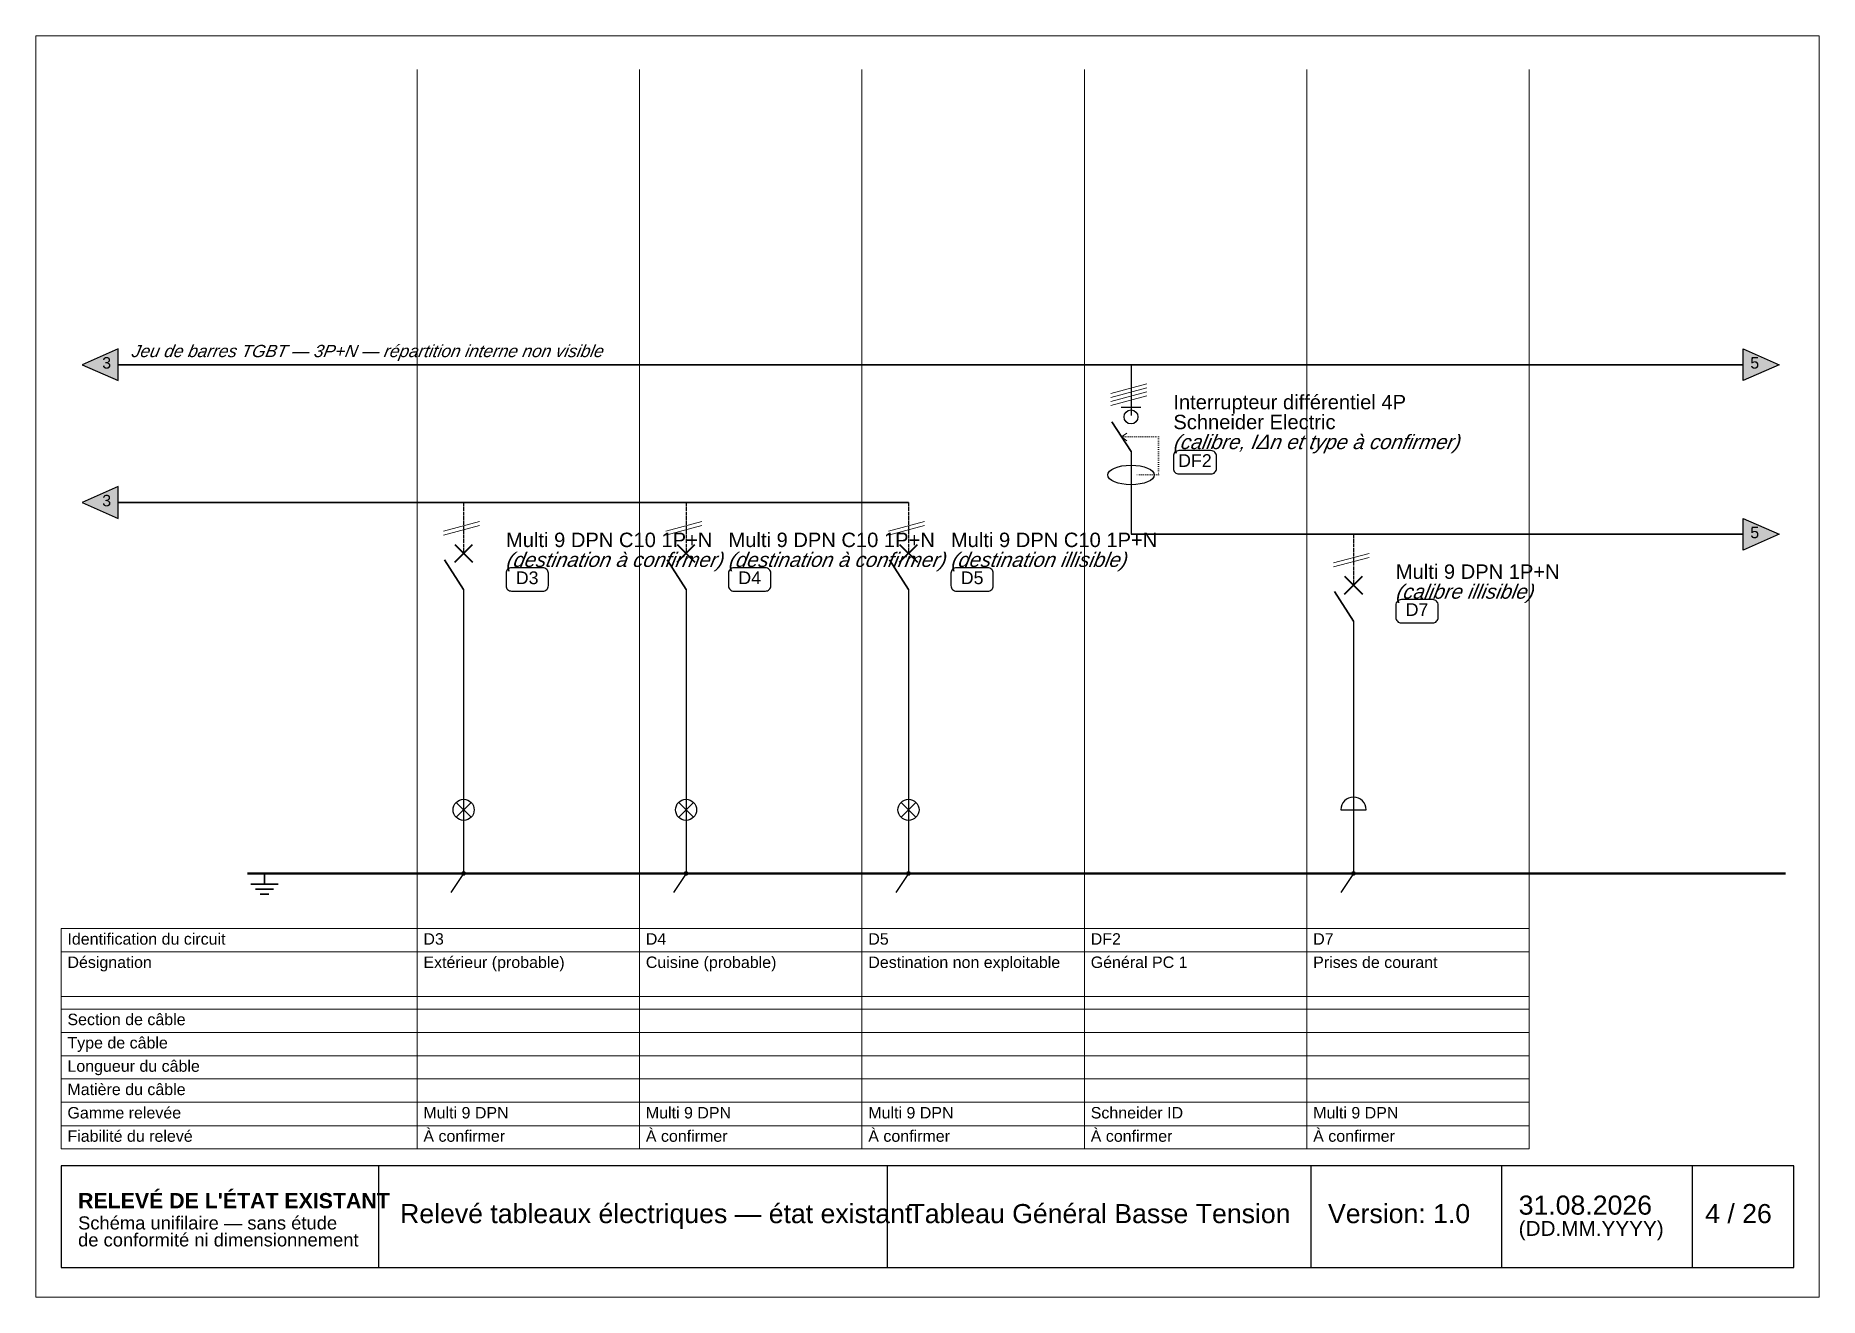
# Paper-space layout '04 - F04 TGBT (2-7)' of a CAD drawing. Header units: millimetres. Extents: x 0 to 297, y 0 to 210.
# The model-space entities are those that its viewports show. They can reach past a viewport. Long polylines and large blocks are cut down to what shows.
import ezdxf
from ezdxf.enums import TextEntityAlignment as Align

# ---------------------------------------------------------------- set-up
doc = ezdxf.new("R2010")
doc.units = ezdxf.units.MM
doc.header["$LTSCALE"] = 0.5
doc.linetypes.add('DASHED', pattern=[1.524, 1.27, -0.254])
doc.linetypes.add('DOT', pattern=[0.508, 0, -0.508])
for name, color, linetype, lineweight in [('RENVOIS_FOLIO', 5, 'CONTINUOUS', 25), ('SCHEMA', 7, 'CONTINUOUS', 35), ('SCHEMA_PROBABLE', 7, 'DASHED', 35), ('SYMBOLES', 7, 'CONTINUOUS', 25), ('TERRE', 3, 'CONTINUOUS', 50), ('TEXTE', 7, 'CONTINUOUS', 13), ('TEXTE_A_CONFIRMER', 1, 'CONTINUOUS', 13), ('TRAME', 253, 'CONTINUOUS', 9)]:
    doc.layers.add(name, color=color, linetype=linetype, lineweight=lineweight)
doc.styles.add('SCHEMA', font='arial.ttf')
doc.styles.add('SCHEMA_GRAS', font='arialbd.ttf')
doc.styles.add('SCHEMA_ITAL', font='ariali.ttf')

msp = doc.modelspace()

# ---------------------------------------------------------------- hatches: boundary and pattern name
at = {"layer": 'RENVOIS_FOLIO'}
for points in [[(1281.76, 157.87), (1275.76, 155.22), (1281.76, 152.58)], [(1552.3, 157.87), (1558.3, 155.22), (1552.3, 152.58)], [(1281.76, 134.94), (1275.76, 132.29), (1281.76, 129.65)], [(1552.3, 129.65), (1558.3, 127), (1552.3, 124.35)]]:
    msp.add_hatch(color=7, dxfattribs=at).paths.add_polyline_path(points)
at = {"layer": 'SCHEMA'}
h = msp.add_hatch(color=7, dxfattribs=at)
edge = h.paths.add_edge_path()
edge.add_arc((1339.26, 70.56), 0.388, 0, 360)
h = msp.add_hatch(color=7, dxfattribs=at)
edge = h.paths.add_edge_path()
edge.add_arc((1376.3, 70.56), 0.388, 0, 360)
h = msp.add_hatch(color=7, dxfattribs=at)
edge = h.paths.add_edge_path()
edge.add_arc((1413.34, 70.56), 0.388, 0, 360)
h = msp.add_hatch(color=7, dxfattribs=at)
edge = h.paths.add_edge_path()
edge.add_arc((1487.43, 70.56), 0.388, 0, 360)

# ---------------------------------------------------------------- linework, layer by layer
at = {"layer": 'RENVOIS_FOLIO'}
for points in [[(1281.76, 157.87), (1275.76, 155.22), (1281.76, 152.58)], [(1552.3, 157.87), (1558.3, 155.22), (1552.3, 152.58)], [(1281.76, 134.94), (1275.76, 132.29), (1281.76, 129.65)], [(1552.3, 129.65), (1558.3, 127), (1552.3, 124.35)]]:
    msp.add_lwpolyline(points, close=True, dxfattribs=at)
at = {"layer": 'SCHEMA', "lineweight": 35}
for p, q in [((1281.76, 155.22), (1552.3, 155.22)), ((1447.21, 145.7), (1450.39, 140.76)), ((1281.76, 132.29), (1413.34, 132.29)), ((1450.39, 127), (1552.3, 127)), ((1336.09, 122.77), (1339.26, 117.83)), ((1373.13, 122.77), (1376.3, 117.83)), ((1410.17, 122.77), (1413.34, 117.83)), ((1484.25, 117.47), (1487.43, 112.54)), ((1303.81, 68.79), (1308.39, 68.79)), ((1306.1, 70.56), (1306.1, 68.79)), ((1304.62, 67.94), (1307.58, 67.94)), ((1305.39, 67.1), (1306.81, 67.1))]:
    msp.add_line(p, q, dxfattribs=at)
at = {"layer": 'SCHEMA', "lineweight": 30}
for p, q in [((1450.39, 155.22), (1450.39, 146.76)), ((1448.76, 148.17), (1452.01, 148.17)), ((1450.39, 140.76), (1450.39, 127)), ((1339.26, 117.83), (1339.26, 70.56)), ((1376.3, 117.83), (1376.3, 70.56)), ((1413.34, 117.83), (1413.34, 70.56)), ((1487.43, 112.54), (1487.43, 70.56)), ((1338.03, 79.9), (1340.5, 82.37)), ((1338.03, 82.37), (1340.5, 79.9)), ((1375.07, 79.9), (1377.54, 82.37)), ((1375.07, 82.37), (1377.54, 79.9)), ((1412.11, 79.9), (1414.58, 82.37)), ((1412.11, 82.37), (1414.58, 79.9)), ((1485.31, 81.14), (1489.54, 81.14)), ((1339.26, 70.56), (1337.14, 67.38)), ((1376.3, 70.56), (1374.19, 67.38)), ((1413.34, 70.56), (1411.23, 67.38)), ((1487.43, 70.56), (1485.31, 67.38))]:
    msp.add_line(p, q, dxfattribs=at)
at = {"layer": 'SCHEMA', "lineweight": 40}
for p, q in [((1337.78, 122.34), (1340.74, 125.31)), ((1337.78, 125.31), (1340.74, 122.34)), ((1374.82, 122.34), (1377.78, 125.31)), ((1374.82, 125.31), (1377.78, 122.34)), ((1411.86, 122.34), (1414.83, 125.31)), ((1411.86, 125.31), (1414.83, 122.34)), ((1485.95, 117.05), (1488.91, 120.01)), ((1485.95, 120.01), (1488.91, 117.05))]:
    msp.add_line(p, q, dxfattribs=at)
at = {"layer": 'SCHEMA', "lineweight": 30}
for centre, radius in [((1450.39, 146.54), 1.16), ((1339.26, 81.14), 1.76), ((1376.3, 81.14), 1.76), ((1413.34, 81.14), 1.76)]:
    msp.add_circle(centre, radius, dxfattribs=at)
msp.add_arc((1487.43, 81.14), 2.12, 0, 180, dxfattribs=at)
msp.add_ellipse((1450.39, 136.88), major_axis=(3.88, 0), ratio=0.418182, dxfattribs=at)
at = {"layer": 'SCHEMA_PROBABLE', "lineweight": 30}
for p, q in [((1339.26, 132.29), (1339.26, 123.82)), ((1376.3, 132.29), (1376.3, 123.82)), ((1413.34, 132.29), (1413.34, 123.82)), ((1487.43, 127), (1487.43, 118.53))]:
    msp.add_line(p, q, dxfattribs=at)
at = {"layer": 'SYMBOLES', "lineweight": 20}
for p, q in [((1447.03, 150.46), (1453.03, 152.05)), ((1447.03, 149.79), (1453.03, 151.38)), ((1447.03, 149.12), (1453.03, 150.71)), ((1447.03, 148.45), (1453.03, 150.04)), ((1448.83, 143.23), (1449.68, 143.86)), ((1448.83, 143.23), (1449.68, 142.59)), ((1335.91, 127.53), (1341.91, 129.12)), ((1335.91, 126.86), (1341.91, 128.45)), ((1372.95, 127.53), (1378.95, 129.12)), ((1372.95, 126.86), (1378.95, 128.45)), ((1409.99, 127.53), (1415.99, 129.12)), ((1409.99, 126.86), (1415.99, 128.45)), ((1484.08, 122.24), (1490.07, 123.82)), ((1484.08, 121.57), (1490.07, 123.15))]:
    msp.add_line(p, q, dxfattribs=at)
at = {"layer": 'SYMBOLES', "linetype": 'DOT', "lineweight": 20}
for p, q in [((1448.83, 143.23), (1454.97, 143.23)), ((1454.97, 143.23), (1454.97, 136.88)), ((1454.97, 136.88), (1451.09, 136.88))]:
    msp.add_line(p, q, dxfattribs=at)
at = {"layer": 'SYMBOLES', "lineweight": 15}
for p, q in [((1272.23, 61.38), (1516.71, 61.38)), ((1272.23, 24.69), (1272.23, 61.38)), ((1331.5, 24.69), (1331.5, 61.38)), ((1368.54, 24.69), (1368.54, 61.38)), ((1405.58, 24.69), (1405.58, 61.38)), ((1442.62, 24.69), (1442.62, 61.38)), ((1479.67, 24.69), (1479.67, 61.38)), ((1516.71, 24.69), (1516.71, 61.38)), ((1272.23, 57.5), (1516.71, 57.5)), ((1272.23, 50.09), (1516.71, 50.09)), ((1272.23, 47.98), (1516.71, 47.98)), ((1272.23, 44.1), (1516.71, 44.1)), ((1272.23, 40.22), (1516.71, 40.22)), ((1272.23, 36.34), (1516.71, 36.34)), ((1272.23, 32.46), (1516.71, 32.46)), ((1272.23, 28.57), (1516.71, 28.57)), ((1272.23, 24.69), (1516.71, 24.69))]:
    msp.add_line(p, q, dxfattribs=at)
at = {"layer": 'SYMBOLES', "lineweight": 25}
for p, q in [((1325.15, 4.94), (1325.15, 21.87)), ((1409.82, 4.94), (1409.82, 21.87)), ((1480.37, 4.94), (1480.37, 21.87)), ((1512.12, 4.94), (1512.12, 21.87)), ((1543.87, 4.94), (1543.87, 21.87))]:
    msp.add_line(p, q, dxfattribs=at)
for points in [[(1458.36, 137.05), (1463.7, 137.05, 0.414214), (1464.62, 137.97), (1464.62, 140.02, 0.414214), (1463.7, 140.93), (1458.36, 140.93, 0.414214), (1457.44, 140.02), (1457.44, 137.97, 0.414214)], [(1347.23, 117.55), (1352.45, 117.55, 0.414214), (1353.37, 118.46), (1353.37, 120.51, 0.414214), (1352.45, 121.43), (1347.23, 121.43, 0.414214), (1346.32, 120.51), (1346.32, 118.46, 0.414214)], [(1384.28, 117.55), (1389.5, 117.55, 0.414214), (1390.41, 118.46), (1390.41, 120.51, 0.414214), (1389.5, 121.43), (1384.28, 121.43, 0.414214), (1383.36, 120.51), (1383.36, 118.46, 0.414214)], [(1421.32, 117.55), (1426.54, 117.55, 0.414214), (1427.46, 118.46), (1427.46, 120.51, 0.414214), (1426.54, 121.43), (1421.32, 121.43, 0.414214), (1420.4, 120.51), (1420.4, 118.46, 0.414214)], [(1495.4, 112.25), (1500.62, 112.25, 0.414214), (1501.54, 113.17), (1501.54, 115.22, 0.414214), (1500.62, 116.13), (1495.4, 116.13, 0.414214), (1494.48, 115.22), (1494.48, 113.17, 0.414214)]]:
    msp.add_lwpolyline(points, format="xyb", close=True, dxfattribs=at)
msp.add_lwpolyline([(1272.23, 4.94), (1560.77, 4.94), (1560.77, 21.87), (1272.23, 21.87)], close=True, dxfattribs=at)
at = {"layer": 'TERRE', "color": 3}
msp.add_line((1303.28, 70.56), (1559.36, 70.56), dxfattribs=at)
at = {"layer": 'TERRE', "color": 2, "linetype": 'DASHED'}
msp.add_line((1304.69, 70.56), (1559.36, 70.56), dxfattribs=at)
at = {"layer": 'TRAME'}
for p, q in [((1331.5, 24.69), (1331.5, 204.36)), ((1368.54, 24.69), (1368.54, 204.36)), ((1405.58, 24.69), (1405.58, 204.36)), ((1442.62, 24.69), (1442.62, 204.36)), ((1479.67, 24.69), (1479.67, 204.36)), ((1516.71, 24.69), (1516.71, 204.36))]:
    msp.add_line(p, q, dxfattribs=at)

# ---------------------------------------------------------------- texts
at = {"layer": 'TEXTE', "style": 'SCHEMA_ITAL', "oblique": 12}
msp.add_text('Jeu de barres TGBT — 3P+N — répartition interne non visible', height=2.0461, dxfattribs=at).set_placement((1283.88, 156.49))
at = {"layer": 'TEXTE', "style": 'SCHEMA'}
for s, height, p in [('3', 1.91, (1279.82, 154.59)), ('5', 1.91, (1554.24, 154.59)), ('DF2', 2.117, (1461.03, 138.22)), ('3', 1.91, (1279.82, 131.66)), ('5', 1.91, (1554.24, 126.36)), ('D3', 2.117, (1349.84, 118.71)), ('D4', 2.117, (1386.89, 118.71)), ('D5', 2.117, (1423.93, 118.71)), ('D7', 2.117, (1498.01, 113.42))]:
    msp.add_text(s, height=height, dxfattribs=at).set_placement(p, align=Align.CENTER)
at = {"layer": 'TEXTE'}
for s, height, style, p in [('Interrupteur différentiel 4P', 2.3989, 'SCHEMA', (1457.44, 147.81)), ('Schneider Electric', 2.3989, 'SCHEMA', (1457.44, 144.5)), ('Multi 9 DPN C10 1P+N', 2.3989, 'SCHEMA', (1346.32, 124.88)), ('Multi 9 DPN C10 1P+N', 2.3989, 'SCHEMA', (1383.36, 124.88)), ('Multi 9 DPN C10 1P+N', 2.3989, 'SCHEMA', (1420.4, 124.88)), ('Multi 9 DPN 1P+N', 2.3989, 'SCHEMA', (1494.48, 119.59)), ('Identification du circuit', 1.905, 'SCHEMA', (1273.29, 58.7)), ('D3', 1.905, 'SCHEMA', (1332.56, 58.7)), ('D4', 1.905, 'SCHEMA', (1369.6, 58.7)), ('D5', 1.905, 'SCHEMA', (1406.64, 58.7)), ('DF2', 1.905, 'SCHEMA', (1443.68, 58.7)), ('D7', 1.905, 'SCHEMA', (1480.72, 58.7)), ('Désignation', 1.905, 'SCHEMA', (1273.29, 54.82)), ('Extérieur (probable)', 1.905, 'SCHEMA', (1332.56, 54.82)), ('Cuisine (probable)', 1.905, 'SCHEMA', (1369.6, 54.82)), ('Destination non exploitable', 1.905, 'SCHEMA', (1406.64, 54.82)), ('Général PC 1', 1.905, 'SCHEMA', (1443.68, 54.82)), ('Prises de courant', 1.905, 'SCHEMA', (1480.72, 54.82)), ('Section de câble', 1.905, 'SCHEMA', (1273.29, 45.3)), ('Type de câble', 1.905, 'SCHEMA', (1273.29, 41.42)), ('Longueur du câble', 1.905, 'SCHEMA', (1273.29, 37.54)), ('Matière du câble', 1.905, 'SCHEMA', (1273.29, 33.66)), ('Gamme relevée', 1.905, 'SCHEMA', (1273.29, 29.77)), ('Multi 9 DPN', 1.905, 'SCHEMA', (1332.56, 29.77)), ('Multi 9 DPN', 1.905, 'SCHEMA', (1369.6, 29.77)), ('Multi 9 DPN', 1.905, 'SCHEMA', (1406.64, 29.77)), ('Schneider ID', 1.905, 'SCHEMA', (1443.68, 29.77)), ('Multi 9 DPN', 1.905, 'SCHEMA', (1480.72, 29.77)), ('Fiabilité du relevé', 1.905, 'SCHEMA', (1273.29, 25.89)), ("RELEVÉ DE L'ÉTAT EXISTANT", 2.54, 'SCHEMA_GRAS', (1275.06, 14.82)), ('Relevé tableaux électriques — état existant', 3.175, 'SCHEMA', (1328.68, 12.35)), ('Tableau Général Basse Tension', 3.175, 'SCHEMA', (1413.34, 12.35)), ('Version: 1.0', 3.175, 'SCHEMA', (1483.19, 12.35)), ('31.08.2026', 3.175, 'SCHEMA', (1514.94, 13.76)), ('4 / 26', 3.175, 'SCHEMA', (1545.99, 12.35)), ('Schéma unifilaire — sans étude', 2.1872, 'SCHEMA', (1275.06, 11.29)), ('(DD.MM.YYYY)', 2.4694, 'SCHEMA', (1514.94, 10.23)), ('de conformité ni dimensionnement', 2.1872, 'SCHEMA', (1275.06, 8.47))]:
    msp.add_text(s, height=height, dxfattribs=dict(at, style=style)).set_placement(p)
at = {"layer": 'TEXTE_A_CONFIRMER', "style": 'SCHEMA_ITAL', "oblique": 12}
for s, p in [('(calibre, IΔn et type à confirmer)', (1457.44, 141.18)), ('(destination à confirmer)', (1346.32, 121.57)), ('(destination à confirmer)', (1383.36, 121.57)), ('(destination illisible)', (1420.4, 121.57)), ('(calibre illisible)', (1494.48, 116.28))]:
    msp.add_text(s, height=2.3989, dxfattribs=at).set_placement(p)
at = {"layer": 'TEXTE_A_CONFIRMER', "style": 'SCHEMA'}
for p in [(1332.56, 25.89), (1369.6, 25.89), (1406.64, 25.89), (1443.68, 25.89), (1480.72, 25.89)]:
    msp.add_text('À confirmer', height=1.905, dxfattribs=at).set_placement(p)

psp = doc.layouts.new('04 - F04 TGBT (2-7)')

# ---------------------------------------------------------------- viewports
at = {"layer": 'VIEWPORTS'}
psp.add_viewport(center=(148.5, 105), size=(297, 210), view_center_point=(1416.5, 105), view_height=210, dxfattribs=at)

doc.saveas('drawing.dxf')
